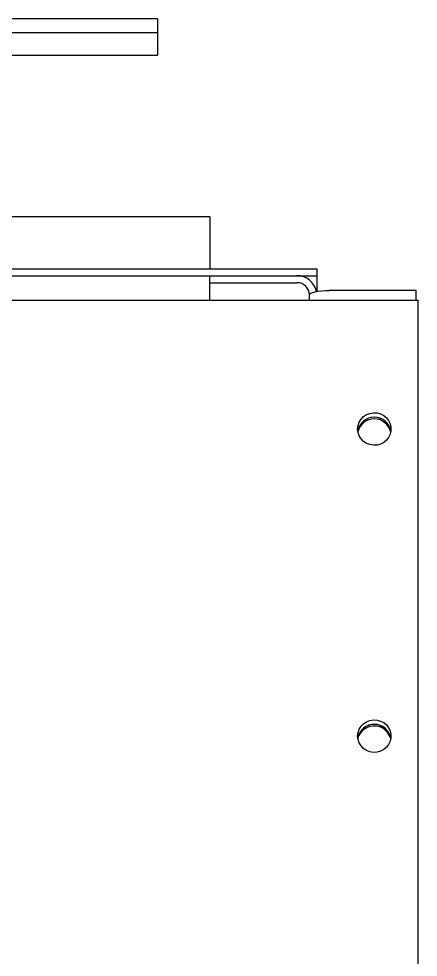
# Model space of a CAD drawing. Header units: millimetres. Extents: x 1293 to 41893, y 1011 to 26911.
# Drawn here: x 24207.3 to 24333.9, y 13949.1 to 14246.8 of the extents above; entities that cross this region are included whole.
import ezdxf

# ---------------------------------------------------------------- set-up
doc = ezdxf.new("R2010")
doc.units = ezdxf.units.MM
doc.header["$LTSCALE"] = 50
doc.layers.add('CAPA_1', color=7, linetype='Continuous')

msp = doc.modelspace()

# ---------------------------------------------------------------- hatches: boundary and pattern name
at = {"layer": 'CAPA_1', "linetype": 'Continuous', "lineweight": 18}
h = msp.add_hatch(dxfattribs=at)
h.set_pattern_fill('ANSI32', color=256, scale=50, angle=3e-322, style=0)
h.paths.add_polyline_path([(24251.2791899, 14246.8338011), (24019.0455297, 14246.8338011), (24015.4917523, 14242.4871702), (24251.2791899, 14242.4871702)], flags=0)

# ---------------------------------------------------------------- linework, layer by layer
at = {"color": 7, "linetype": 'Continuous', "lineweight": 25}
for p, q in [((24251.2791899, 14246.8338011), (24019.0455297, 14246.8338011)), ((24251.2791899, 14246.8338011), (24251.2791899, 14235.2634136)), ((24015.4917523, 14242.4871702), (24251.2791899, 14242.4871702)), ((24015.5387896, 14235.2634136), (24251.2791899, 14235.2634136)), ((24267.9091899, 14184.039317), (24065.7587534, 14184.039317)), ((24267.9091899, 14184.039317), (24267.9091899, 14167.5399839)), ((24056.4242201, 14167.5399839), (24301.7525232, 14167.5399839)), ((24301.7525232, 14167.5399839), (24301.7525232, 14160.2927185)), ((24055.3523878, 14165.3210185), (24301.7525232, 14165.3210185)), ((24267.8858566, 14157.6059197), (24267.8858566, 14165.3210185)), ((24267.8858566, 14163.1018581), (24295.4749899, 14163.1018581)), ((24299.4749899, 14157.6059197), (24299.4749899, 14159.2043779)), ((24333.3416566, 14160.6165156), (24305.7525232, 14160.6165156)), ((24333.3416566, 14157.6059197), (24333.3416566, 14160.6165156)), ((24027.2758566, 14157.6059197), (24333.9425232, 14157.6059197)), ((24333.9425232, 13854.1227604), (24333.9425232, 14157.6059197))]:
    msp.add_line(p, q, dxfattribs=at)
at = {"color": 7, "linetype": 'Continuous', "lineweight": 25, "flags": 128}
for points in [[(24299.4749899, 14159.2043779), (24299.5956109, 14159.4798723), (24299.9528387, 14159.7447796), (24300.532945, 14159.9889196), (24301.3136368, 14160.2029101), (24302.2649126, 14160.3785275), (24303.3502152, 14160.509023), (24304.5278372, 14160.5893818), (24305.7525232, 14160.6165156)], [(24314.7375232, 14116.682377), (24314.8612394, 14117.7907735), (24315.2266033, 14118.8473426), (24315.8165308, 14119.8026804), (24316.6034375, 14120.6121162), (24317.5505286, 14121.2378018), (24318.6135191, 14121.6504808), (24319.7427048, 14121.8308568), (24320.8852863, 14121.7704956), (24321.9878376, 14121.4722196), (24322.9988048, 14120.9499759), (24323.870916, 14120.228184), (24324.5633924, 14119.3405941), (24325.0438546, 14118.3287089), (24325.2898366, 14117.2398431), (24325.2898366, 14116.1249108), (24325.0438546, 14115.036045), (24324.5633924, 14114.0241598), (24323.870916, 14113.13657), (24322.9988048, 14112.4147781), (24321.9878376, 14111.8925344), (24320.8852863, 14111.5942584), (24319.7427048, 14111.5338972), (24318.6135191, 14111.7142731), (24317.5505286, 14112.1269521), (24316.6034375, 14112.7526377), (24315.8165308, 14113.5620735), (24315.2266033, 14114.5174113), (24314.8612394, 14115.5739804), (24314.7375232, 14116.682377)], [(24314.7375232, 14019.2453705), (24314.8612394, 14020.353767), (24315.2266033, 14021.4103362), (24315.8165308, 14022.3656739), (24316.6034375, 14023.1751097), (24317.5505286, 14023.8007953), (24318.6135191, 14024.2134743), (24319.7427048, 14024.3938503), (24320.8852863, 14024.3334891), (24321.9878376, 14024.0352131), (24322.9988048, 14023.5129694), (24323.870916, 14022.7911775), (24324.5633924, 14021.9035876), (24325.0438546, 14020.8917025), (24325.2898366, 14019.8028366), (24325.2898366, 14018.6879043), (24325.0438546, 14017.5990385), (24324.5633924, 14016.5871534), (24323.870916, 14015.6995635), (24322.9988048, 14014.9777716), (24321.9878376, 14014.4555279), (24320.8852863, 14014.1572519), (24319.7427048, 14014.0968907), (24318.6135191, 14014.2772666), (24317.5505286, 14014.6899456), (24316.6034375, 14015.3156312), (24315.8165308, 14016.1250671), (24315.2266033, 14017.0804048), (24314.8612394, 14018.136974), (24314.7375232, 14019.2453705)]]:
    msp.add_lwpolyline(points, dxfattribs=at)
at = {"color": 7, "linetype": 'Continuous', "lineweight": 25}
for centre, radius, start, end in [((24295.5448546, 14159.0986471), 6.2227636, 10.715972327, 90.643289185), ((24295.5255929, 14159.1524438), 3.9497385, 0.75338842, 90.734078053), ((24320.0071628, 14115.1102026), 5.3082478, 8.851990202, 169.577644461), ((24320.0291899, 14115.1299506), 5.3072618, 9.087104426, 170.912895574), ((24320.0075254, 14114.5921144), 5.3126744, 11.488753049, 167.352550149), ((24320.0071628, 14017.6731961), 5.3082478, 8.851991767, 169.577642891), ((24320.0291899, 14017.6929441), 5.3072618, 9.087104333, 170.912895667), ((24320.0057271, 14017.117594), 5.3360837, 20.380303739, 155.287203922)]:
    msp.add_arc(centre, radius, start, end, dxfattribs=at)

doc.saveas('drawing.dxf')
